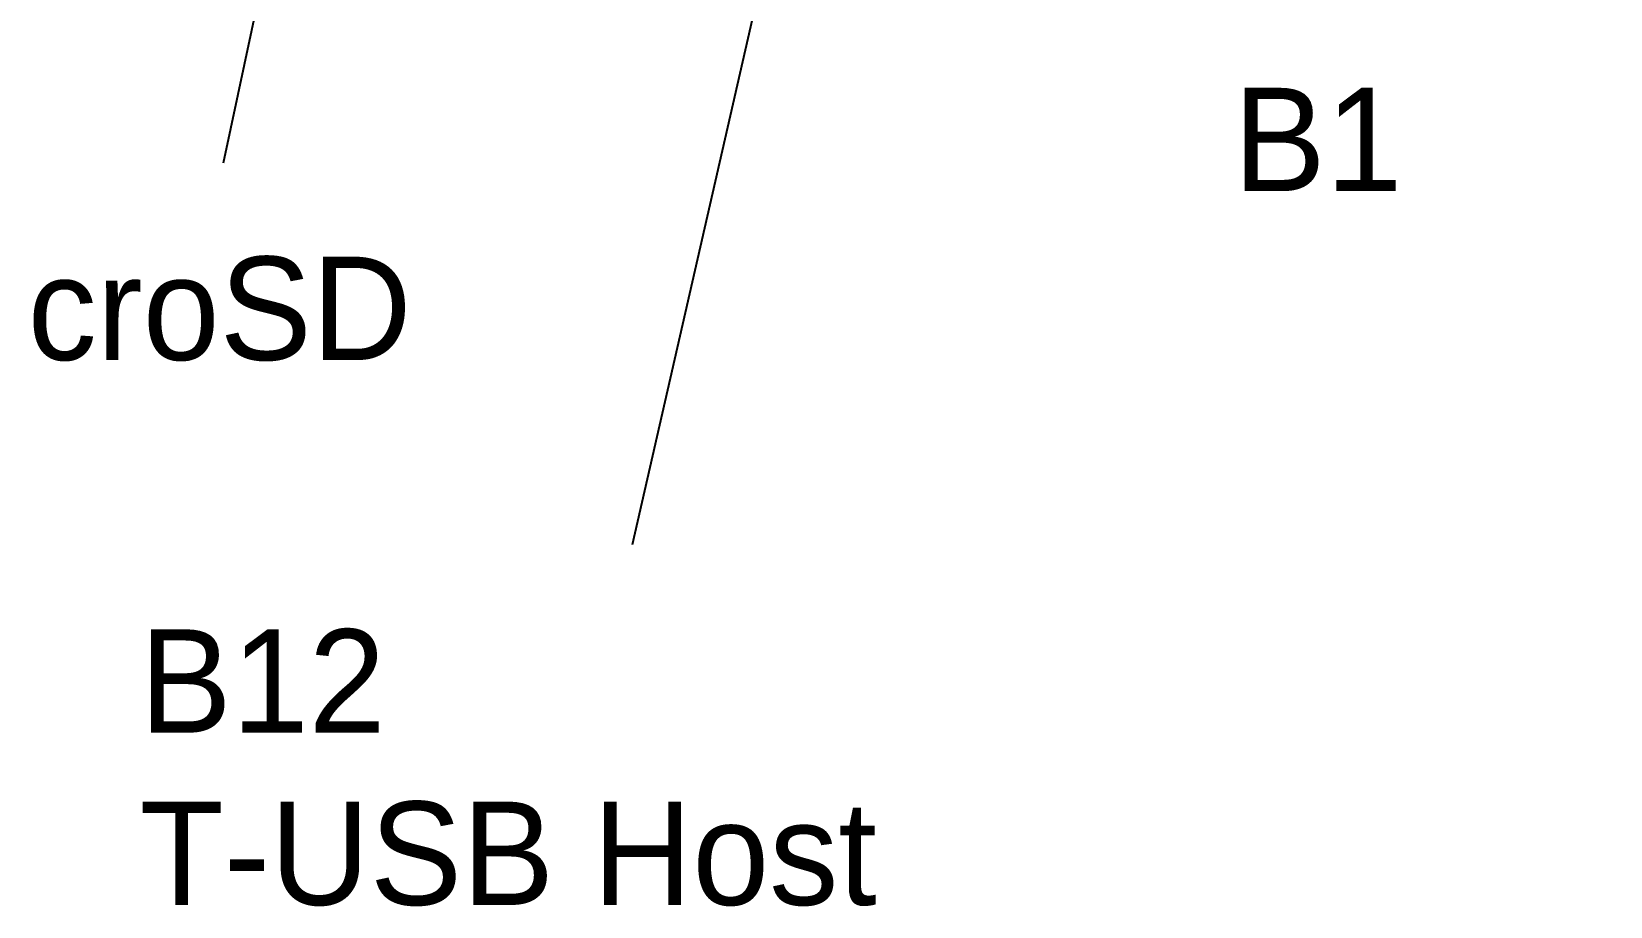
# Model space of a CAD drawing. Header units: millimetres. Extents: x 15 to 205, y 5 to 292.
# Drawn here: x 86.58 to 123.13, y 83.58 to 103.83 of the extents above; entities that cross this region are included whole.
import ezdxf

# ---------------------------------------------------------------- set-up
doc = ezdxf.new("R2010")
doc.units = ezdxf.units.MM
doc.layers.add('Annotations', color=7, linetype='Continuous')
doc.dimstyles.new('ISO-25', dxfattribs={"dimtxt": 2.5, "dimasz": 2.5, "dimexe": 1.25, "dimexo": 0.625, "dimtad": 1, "dimtxsty": 'Standard', "dimcen": 2.5, "dimadec": 0, "dimazin": 0, "dimtfac": 1, "dimtmove": 0, "dimatfit": 3, "dimfxl": 1, "dimarcsym": 0})

msp = doc.modelspace()

# ---------------------------------------------------------------- texts
at = {"layer": 'Annotations', "linetype": 'Continuous', "lineweight": 15, "char_height": 1.79438, "width": 84.66672, "attachment_point": 4}
for s, insert in [('{\\fSF-Mono-Regular-Extended.ttf|b0|i0|c0|p0;\\H1.333333x;B1}', (114.402, 101.33)), ('{\\fSF-Mono-Regular-Extended.ttf|b0|i0|c0|p0;\\H1.333333x;microSD}', (83.112, 97.403)), ('{\\fSF-Mono-Regular-Extended.ttf|b0|i0|c0|p0;\\H1.333333x;B12\\PT-USB Host}', (89.079, 86.784))]:
    msp.add_mtext(s, dxfattribs=dict(at, insert=insert))

# ---------------------------------------------------------------- leaders
at = {"layer": 'Annotations', "linetype": 'Continuous', "lineweight": 15}
for points in [[(95.168, 120.161), (91.013, 100.779)], [(105.479, 113.83), (100.482, 91.947)], [(118.905, 111.712), (130.911, 94.702)]]:
    msp.add_leader(points, dimstyle='ISO-25', dxfattribs=at)

doc.saveas('drawing.dxf')
